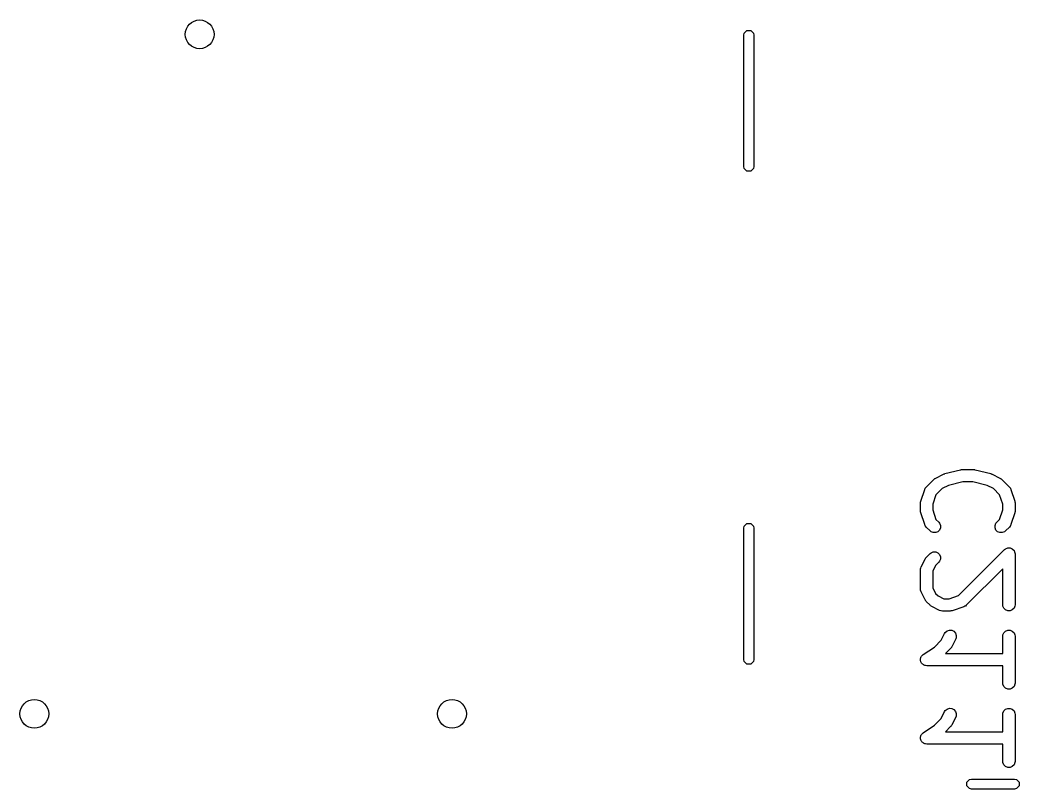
# Model space of a CAD drawing. Header units: inches. Extents: x 0.3 to 2.85, y 0.29 to 1.7.
# Drawn here: x 0.314 to 0.7924, y 1.2384 to 1.6069 of the extents above; entities that cross this region are included whole.
import ezdxf

# ---------------------------------------------------------------- set-up
doc = ezdxf.new("R2010")
doc.units = ezdxf.units.IN
doc.header["$MEASUREMENT"] = 0
doc.layers.add('BLACK', color=250, linetype='CONTINUOUS')

msp = doc.modelspace()

# ---------------------------------------------------------------- linework, layer by layer
at = {"layer": 'BLACK', "linetype": 'CONTINUOUS'}
for p, q in [((0.66063, 1.59961), (0.66081, 1.60051)), ((0.66063, 1.53661), (0.66063, 1.59961)), ((0.66081, 1.60051), (0.66209, 1.60179)), ((0.66209, 1.60179), (0.6639, 1.60179)), ((0.6639, 1.60179), (0.66517, 1.60051)), ((0.66517, 1.60051), (0.66535, 1.59961)), ((0.66535, 1.59961), (0.66535, 1.53661)), ((0.66081, 1.53571), (0.66063, 1.53661)), ((0.66209, 1.53443), (0.66081, 1.53571)), ((0.66517, 1.53571), (0.6639, 1.53443)), ((0.66535, 1.53661), (0.66517, 1.53571)), ((0.6639, 1.53443), (0.66209, 1.53443)), ((0.75223, 1.38724), (0.75248, 1.3874)), ((0.75248, 1.3874), (0.75623, 1.38927)), ((0.75623, 1.38927), (0.75627, 1.38929)), ((0.75627, 1.38929), (0.75628, 1.3893)), ((0.75628, 1.3893), (0.75653, 1.38939)), ((0.75653, 1.38939), (0.75677, 1.38948)), ((0.75677, 1.38948), (0.75679, 1.38948)), ((0.75679, 1.38948), (0.75683, 1.3895)), ((0.75683, 1.3895), (0.76433, 1.39137)), ((0.76433, 1.39137), (0.76443, 1.39139)), ((0.76443, 1.39139), (0.76447, 1.3914)), ((0.76447, 1.3914), (0.76469, 1.39143)), ((0.76469, 1.39143), (0.7649, 1.39146)), ((0.7649, 1.39146), (0.76494, 1.39145)), ((0.76494, 1.39145), (0.76504, 1.39146)), ((0.76504, 1.39146), (0.77067, 1.39146)), ((0.77067, 1.39146), (0.77077, 1.39145)), ((0.77077, 1.39145), (0.77081, 1.39146)), ((0.77081, 1.39146), (0.77103, 1.39143)), ((0.77103, 1.39143), (0.77125, 1.3914)), ((0.77125, 1.3914), (0.77129, 1.39139)), ((0.77129, 1.39139), (0.77139, 1.39137)), ((0.77139, 1.39137), (0.77888, 1.3895)), ((0.77888, 1.3895), (0.77893, 1.38948)), ((0.77893, 1.38948), (0.77895, 1.38948)), ((0.77895, 1.38948), (0.77919, 1.38939)), ((0.77919, 1.38939), (0.77943, 1.3893)), ((0.77943, 1.3893), (0.77945, 1.38929)), ((0.77945, 1.38929), (0.77949, 1.38927)), ((0.77949, 1.38927), (0.78324, 1.3874)), ((0.78324, 1.3874), (0.78349, 1.38724)), ((0.74755, 1.38255), (0.74759, 1.38265)), ((0.74759, 1.38265), (0.74796, 1.3831)), ((0.74796, 1.3831), (0.75171, 1.38685)), ((0.75171, 1.38685), (0.75193, 1.38703)), ((0.75193, 1.38703), (0.75199, 1.38709)), ((0.75199, 1.38709), (0.75207, 1.38715)), ((0.75207, 1.38715), (0.75216, 1.38721)), ((0.75216, 1.38721), (0.75223, 1.38724)), ((0.75858, 1.38385), (0.75555, 1.38233)), ((0.76541, 1.38555), (0.75858, 1.38385)), ((0.77031, 1.38555), (0.76541, 1.38555)), ((0.77714, 1.38385), (0.77031, 1.38555)), ((0.78017, 1.38233), (0.77714, 1.38385)), ((0.78349, 1.38724), (0.78356, 1.38721)), ((0.78356, 1.38721), (0.78364, 1.38715)), ((0.78364, 1.38715), (0.78373, 1.38709)), ((0.78373, 1.38709), (0.78378, 1.38703)), ((0.78378, 1.38703), (0.78401, 1.38685)), ((0.78401, 1.38685), (0.78776, 1.3831)), ((0.78776, 1.3831), (0.78812, 1.38265)), ((0.78812, 1.38265), (0.78816, 1.38255)), ((0.74537, 1.37632), (0.74725, 1.38194)), ((0.74725, 1.38194), (0.74748, 1.38247)), ((0.74748, 1.38247), (0.74755, 1.38255)), ((0.75263, 1.37941), (0.75112, 1.37491)), ((0.75555, 1.38233), (0.75263, 1.37941)), ((0.78309, 1.37941), (0.78017, 1.38233)), ((0.78459, 1.37491), (0.78309, 1.37941)), ((0.78816, 1.38255), (0.78823, 1.38247)), ((0.78823, 1.38247), (0.78847, 1.38194)), ((0.78847, 1.38194), (0.79034, 1.37632)), ((0.74522, 1.37538), (0.74525, 1.37568)), ((0.74522, 1.37163), (0.74522, 1.37538)), ((0.74524, 1.37575), (0.74527, 1.37586)), ((0.74525, 1.37568), (0.74524, 1.37575)), ((0.74527, 1.37586), (0.74528, 1.37596)), ((0.74528, 1.37596), (0.74531, 1.37603)), ((0.74531, 1.37603), (0.74537, 1.37632)), ((0.75112, 1.37491), (0.75112, 1.37211)), ((0.78459, 1.37211), (0.78459, 1.37491)), ((0.79034, 1.37632), (0.79041, 1.37603)), ((0.79041, 1.37603), (0.79044, 1.37596)), ((0.79044, 1.37596), (0.79045, 1.37586)), ((0.79045, 1.37586), (0.79047, 1.37575)), ((0.79047, 1.37575), (0.79047, 1.37568)), ((0.79047, 1.37568), (0.79049, 1.37538)), ((0.79049, 1.37538), (0.79049, 1.37163)), ((0.74525, 1.37134), (0.74522, 1.37163)), ((0.74524, 1.37127), (0.74525, 1.37134)), ((0.74527, 1.37116), (0.74524, 1.37127)), ((0.74528, 1.37106), (0.74527, 1.37116)), ((0.74531, 1.37099), (0.74528, 1.37106)), ((0.74537, 1.3707), (0.74531, 1.37099)), ((0.74725, 1.36508), (0.74537, 1.3707)), ((0.75112, 1.37211), (0.75263, 1.36761)), ((0.78309, 1.36761), (0.78459, 1.37211)), ((0.79034, 1.3707), (0.78847, 1.36508)), ((0.79041, 1.37099), (0.79034, 1.3707)), ((0.79044, 1.37106), (0.79041, 1.37099)), ((0.79045, 1.37116), (0.79044, 1.37106)), ((0.79047, 1.37127), (0.79045, 1.37116)), ((0.79049, 1.37163), (0.79047, 1.37134)), ((0.79047, 1.37134), (0.79047, 1.37127)), ((0.66063, 1.36339), (0.66081, 1.36429)), ((0.66081, 1.36429), (0.66209, 1.36557)), ((0.66209, 1.36557), (0.6639, 1.36557)), ((0.6639, 1.36557), (0.66517, 1.36429)), ((0.66517, 1.36429), (0.66535, 1.36339)), ((0.74748, 1.36455), (0.74725, 1.36508)), ((0.74755, 1.36447), (0.74748, 1.36455)), ((0.74759, 1.36437), (0.74755, 1.36447)), ((0.74796, 1.36392), (0.74759, 1.36437)), ((0.74983, 1.36205), (0.74796, 1.36392)), ((0.75263, 1.36761), (0.75401, 1.36622)), ((0.75401, 1.36622), (0.75438, 1.36578)), ((0.75438, 1.36578), (0.75482, 1.36471)), ((0.75482, 1.36356), (0.75438, 1.3625)), ((0.75482, 1.36471), (0.75482, 1.36356)), ((0.7809, 1.36471), (0.78134, 1.36578)), ((0.7809, 1.36356), (0.7809, 1.36471)), ((0.78134, 1.3625), (0.7809, 1.36356)), ((0.78134, 1.36578), (0.7817, 1.36622)), ((0.7817, 1.36622), (0.78309, 1.36761)), ((0.78776, 1.36392), (0.78588, 1.36205)), ((0.78812, 1.36437), (0.78776, 1.36392)), ((0.78816, 1.36447), (0.78812, 1.36437)), ((0.78823, 1.36455), (0.78816, 1.36447)), ((0.78847, 1.36508), (0.78823, 1.36455)), ((0.66063, 1.30039), (0.66063, 1.36339)), ((0.66535, 1.36339), (0.66535, 1.30039)), ((0.75028, 1.36168), (0.74983, 1.36205)), ((0.75135, 1.36124), (0.75028, 1.36168)), ((0.7525, 1.36124), (0.75135, 1.36124)), ((0.75356, 1.36168), (0.7525, 1.36124)), ((0.75438, 1.3625), (0.75356, 1.36168)), ((0.78215, 1.36168), (0.78134, 1.3625)), ((0.78322, 1.36124), (0.78215, 1.36168)), ((0.78437, 1.36124), (0.78322, 1.36124)), ((0.78543, 1.36168), (0.78437, 1.36124)), ((0.78588, 1.36205), (0.78543, 1.36168)), ((0.78665, 1.35378), (0.78697, 1.35391)), ((0.78697, 1.35391), (0.78812, 1.35391)), ((0.78812, 1.35391), (0.78918, 1.35347)), ((0.74771, 1.34907), (0.74777, 1.34912)), ((0.74777, 1.34912), (0.74796, 1.34935)), ((0.74796, 1.34935), (0.74983, 1.35123)), ((0.74983, 1.35123), (0.75028, 1.35159)), ((0.75028, 1.35159), (0.75135, 1.35203)), ((0.75135, 1.35203), (0.7525, 1.35203)), ((0.7525, 1.35203), (0.75356, 1.35159)), ((0.75356, 1.35159), (0.75438, 1.35078)), ((0.75438, 1.35078), (0.75482, 1.34971)), ((0.75482, 1.34971), (0.75482, 1.34856)), ((0.76345, 1.3311), (0.78545, 1.3531)), ((0.78545, 1.3531), (0.7859, 1.35347)), ((0.7859, 1.35347), (0.78665, 1.35378)), ((0.78918, 1.35347), (0.79, 1.35265)), ((0.79, 1.35265), (0.79025, 1.35203)), ((0.79025, 1.35203), (0.79044, 1.35159)), ((0.79044, 1.35159), (0.79049, 1.35101)), ((0.79049, 1.35101), (0.79049, 1.32664)), ((0.74532, 1.34429), (0.74553, 1.34483)), ((0.74553, 1.34483), (0.74741, 1.34858)), ((0.74741, 1.34858), (0.74756, 1.34883)), ((0.74756, 1.34883), (0.74759, 1.3489)), ((0.74759, 1.3489), (0.74766, 1.34898)), ((0.74766, 1.34898), (0.74771, 1.34907)), ((0.75247, 1.34551), (0.75112, 1.34282)), ((0.75401, 1.34705), (0.75247, 1.34551)), ((0.75438, 1.3475), (0.75401, 1.34705)), ((0.75482, 1.34856), (0.75438, 1.3475)), ((0.74522, 1.34351), (0.74528, 1.34409)), ((0.74522, 1.33414), (0.74522, 1.34351)), ((0.74528, 1.34409), (0.74532, 1.34419)), ((0.74532, 1.34419), (0.74532, 1.34429)), ((0.75112, 1.34282), (0.75112, 1.33484)), ((0.78459, 1.34388), (0.76713, 1.32643)), ((0.78459, 1.32664), (0.78459, 1.34388)), ((0.75112, 1.33484), (0.75247, 1.33214)), ((0.74528, 1.33356), (0.74522, 1.33414)), ((0.74532, 1.33347), (0.74528, 1.33356)), ((0.74532, 1.33336), (0.74532, 1.33347)), ((0.74553, 1.33282), (0.74532, 1.33336)), ((0.74741, 1.32907), (0.74553, 1.33282)), ((0.75247, 1.33214), (0.75367, 1.33094)), ((0.75367, 1.33094), (0.75637, 1.32959)), ((0.75894, 1.32959), (0.76345, 1.3311)), ((0.74756, 1.32882), (0.74741, 1.32907)), ((0.74759, 1.32875), (0.74756, 1.32882)), ((0.74766, 1.32867), (0.74759, 1.32875)), ((0.74771, 1.32858), (0.74766, 1.32867)), ((0.74777, 1.32853), (0.74771, 1.32858)), ((0.74796, 1.3283), (0.74777, 1.32853)), ((0.74983, 1.32643), (0.74796, 1.3283)), ((0.75006, 1.32624), (0.74983, 1.32643)), ((0.75011, 1.32618), (0.75006, 1.32624)), ((0.7502, 1.32613), (0.75011, 1.32618)), ((0.75028, 1.32606), (0.7502, 1.32613)), ((0.75035, 1.32603), (0.75028, 1.32606)), ((0.7506, 1.32587), (0.75035, 1.32603)), ((0.75435, 1.324), (0.7506, 1.32587)), ((0.75637, 1.32959), (0.75894, 1.32959)), ((0.76598, 1.32571), (0.76035, 1.32384)), ((0.76651, 1.32595), (0.76598, 1.32571)), ((0.76659, 1.32602), (0.76651, 1.32595)), ((0.76669, 1.32606), (0.76659, 1.32602)), ((0.76713, 1.32643), (0.76669, 1.32606)), ((0.78465, 1.32606), (0.78459, 1.32664)), ((0.78509, 1.325), (0.78465, 1.32606)), ((0.79044, 1.32606), (0.79, 1.325)), ((0.79049, 1.32664), (0.79044, 1.32606)), ((0.75489, 1.32379), (0.75435, 1.324)), ((0.755, 1.32378), (0.75489, 1.32379)), ((0.75509, 1.32374), (0.755, 1.32378)), ((0.75567, 1.32369), (0.75509, 1.32374)), ((0.75942, 1.32369), (0.75567, 1.32369)), ((0.75971, 1.32372), (0.75942, 1.32369)), ((0.75979, 1.32371), (0.75971, 1.32372)), ((0.75989, 1.32373), (0.75979, 1.32371)), ((0.76, 1.32374), (0.75989, 1.32373)), ((0.76007, 1.32377), (0.76, 1.32374)), ((0.76035, 1.32384), (0.76007, 1.32377)), ((0.7859, 1.32419), (0.78509, 1.325)), ((0.78697, 1.32374), (0.7859, 1.32419)), ((0.78812, 1.32374), (0.78697, 1.32374)), ((0.78918, 1.32419), (0.78812, 1.32374)), ((0.79, 1.325), (0.78918, 1.32419)), ((0.75512, 1.30964), (0.75678, 1.31296)), ((0.75678, 1.31296), (0.75709, 1.31345)), ((0.75709, 1.31345), (0.75796, 1.31421)), ((0.75796, 1.31421), (0.75905, 1.31457)), ((0.75905, 1.31457), (0.7602, 1.31449)), ((0.7602, 1.31449), (0.76123, 1.31397)), ((0.76123, 1.31397), (0.76199, 1.3131)), ((0.76199, 1.3131), (0.76235, 1.31201)), ((0.76227, 1.31086), (0.76206, 1.31032)), ((0.76235, 1.31201), (0.76227, 1.31086)), ((0.78459, 1.31164), (0.78465, 1.31222)), ((0.78459, 1.30335), (0.78459, 1.31164)), ((0.78465, 1.31222), (0.78509, 1.31328)), ((0.78509, 1.31328), (0.7859, 1.3141)), ((0.7859, 1.3141), (0.78697, 1.31454)), ((0.78697, 1.31454), (0.78812, 1.31454)), ((0.78812, 1.31454), (0.78918, 1.3141)), ((0.78918, 1.3141), (0.79, 1.31328)), ((0.79, 1.31328), (0.79044, 1.31222)), ((0.79044, 1.31222), (0.79049, 1.31164)), ((0.79049, 1.31164), (0.79049, 1.28915)), ((0.74653, 1.30285), (0.75192, 1.30644)), ((0.75192, 1.30644), (0.75512, 1.30964)), ((0.75988, 1.30608), (0.75982, 1.30603)), ((0.75993, 1.30617), (0.75988, 1.30608)), ((0.76, 1.30625), (0.75993, 1.30617)), ((0.76003, 1.30632), (0.76, 1.30625)), ((0.76019, 1.30657), (0.76003, 1.30632)), ((0.76206, 1.31032), (0.76019, 1.30657)), ((0.74539, 1.30124), (0.74545, 1.30153)), ((0.74545, 1.30153), (0.74561, 1.30177)), ((0.74561, 1.30177), (0.74572, 1.30203)), ((0.74572, 1.30203), (0.74592, 1.30224)), ((0.74592, 1.30224), (0.74609, 1.30248)), ((0.74609, 1.30248), (0.74653, 1.30285)), ((0.74653, 1.30285), (0.74653, 1.30285)), ((0.74653, 1.30285), (0.74653, 1.30285)), ((0.74653, 1.30285), (0.74653, 1.30285)), ((0.75963, 1.3058), (0.75718, 1.30335)), ((0.75718, 1.30335), (0.78459, 1.30335)), ((0.75982, 1.30603), (0.75963, 1.3058)), ((0.66081, 1.29949), (0.66063, 1.30039)), ((0.66209, 1.29821), (0.66081, 1.29949)), ((0.6639, 1.29821), (0.66209, 1.29821)), ((0.66517, 1.29949), (0.6639, 1.29821)), ((0.66535, 1.30039), (0.66517, 1.29949)), ((0.74522, 1.3004), (0.74528, 1.30068)), ((0.74528, 1.30011), (0.74522, 1.3004)), ((0.74528, 1.30097), (0.74539, 1.30124)), ((0.74528, 1.30068), (0.74528, 1.30097)), ((0.74528, 1.29982), (0.74528, 1.30011)), ((0.74539, 1.29955), (0.74528, 1.29982)), ((0.74544, 1.29927), (0.74539, 1.29955)), ((0.7456, 1.29902), (0.74544, 1.29927)), ((0.74572, 1.29875), (0.7456, 1.29902)), ((0.74592, 1.29855), (0.74572, 1.29875)), ((0.74608, 1.29831), (0.74592, 1.29855)), ((0.74632, 1.29815), (0.74608, 1.29831)), ((0.74653, 1.29794), (0.74632, 1.29815)), ((0.7468, 1.29783), (0.74653, 1.29794)), ((0.74704, 1.29767), (0.7468, 1.29783)), ((0.74733, 1.29761), (0.74704, 1.29767)), ((0.7476, 1.2975), (0.74733, 1.29761)), ((0.74817, 1.29744), (0.7476, 1.2975)), ((0.78459, 1.29744), (0.74817, 1.29744)), ((0.74817, 1.29744), (0.74817, 1.29744)), ((0.74817, 1.29744), (0.74817, 1.29744)), ((0.74817, 1.29744), (0.74817, 1.29744)), ((0.78459, 1.28915), (0.78459, 1.29744)), ((0.78465, 1.28857), (0.78459, 1.28915)), ((0.78509, 1.2875), (0.78465, 1.28857)), ((0.7859, 1.28669), (0.78509, 1.2875)), ((0.79, 1.2875), (0.78918, 1.28669)), ((0.79044, 1.28857), (0.79, 1.2875)), ((0.79049, 1.28915), (0.79044, 1.28857)), ((0.78697, 1.28625), (0.7859, 1.28669)), ((0.78812, 1.28625), (0.78697, 1.28625)), ((0.78918, 1.28669), (0.78812, 1.28625)), ((0.75512, 1.27215), (0.75678, 1.27547)), ((0.75678, 1.27547), (0.75709, 1.27596)), ((0.75709, 1.27596), (0.75796, 1.27671)), ((0.75796, 1.27671), (0.75905, 1.27708)), ((0.75905, 1.27708), (0.7602, 1.27699)), ((0.76206, 1.27283), (0.76019, 1.26908)), ((0.7602, 1.27699), (0.76123, 1.27648)), ((0.76123, 1.27648), (0.76199, 1.27561)), ((0.76199, 1.27561), (0.76235, 1.27452)), ((0.76227, 1.27337), (0.76206, 1.27283)), ((0.76235, 1.27452), (0.76227, 1.27337)), ((0.78459, 1.27415), (0.78465, 1.27472)), ((0.78459, 1.26585), (0.78459, 1.27415)), ((0.78465, 1.27472), (0.78509, 1.27579)), ((0.78509, 1.27579), (0.7859, 1.2766)), ((0.7859, 1.2766), (0.78697, 1.27704)), ((0.78697, 1.27704), (0.78812, 1.27704)), ((0.78812, 1.27704), (0.78918, 1.2766)), ((0.78918, 1.2766), (0.79, 1.27579)), ((0.79, 1.27579), (0.79044, 1.27472)), ((0.79044, 1.27472), (0.79049, 1.27415)), ((0.79049, 1.27415), (0.79049, 1.25165)), ((0.74653, 1.26536), (0.75192, 1.26894)), ((0.75192, 1.26894), (0.75512, 1.27215)), ((0.75963, 1.26831), (0.75718, 1.26585)), ((0.75982, 1.26854), (0.75963, 1.26831)), ((0.75988, 1.26859), (0.75982, 1.26854)), ((0.75993, 1.26868), (0.75988, 1.26859)), ((0.76, 1.26876), (0.75993, 1.26868)), ((0.76003, 1.26883), (0.76, 1.26876)), ((0.76019, 1.26908), (0.76003, 1.26883)), ((0.74522, 1.2629), (0.74528, 1.26319)), ((0.74528, 1.26347), (0.74539, 1.26374)), ((0.74528, 1.26319), (0.74528, 1.26347)), ((0.74539, 1.26374), (0.74545, 1.26403)), ((0.74545, 1.26403), (0.74561, 1.26427)), ((0.74561, 1.26427), (0.74572, 1.26454)), ((0.74572, 1.26454), (0.74592, 1.26475)), ((0.74592, 1.26475), (0.74609, 1.26499)), ((0.74609, 1.26499), (0.74653, 1.26535)), ((0.74653, 1.26535), (0.74653, 1.26536)), ((0.74653, 1.26535), (0.74653, 1.26535)), ((0.74653, 1.26535), (0.74653, 1.26535)), ((0.75718, 1.26585), (0.78459, 1.26585)), ((0.74528, 1.26261), (0.74522, 1.2629)), ((0.74528, 1.26232), (0.74528, 1.26261)), ((0.74539, 1.26206), (0.74528, 1.26232)), ((0.74544, 1.26177), (0.74539, 1.26206)), ((0.7456, 1.26153), (0.74544, 1.26177)), ((0.74572, 1.26126), (0.7456, 1.26153)), ((0.74592, 1.26105), (0.74572, 1.26126)), ((0.74608, 1.26081), (0.74592, 1.26105)), ((0.74632, 1.26065), (0.74608, 1.26081)), ((0.74653, 1.26044), (0.74632, 1.26065)), ((0.7468, 1.26033), (0.74653, 1.26044)), ((0.74704, 1.26017), (0.7468, 1.26033)), ((0.74733, 1.26011), (0.74704, 1.26017)), ((0.7476, 1.26), (0.74733, 1.26011)), ((0.74817, 1.25995), (0.7476, 1.26)), ((0.78459, 1.25995), (0.74817, 1.25995)), ((0.74817, 1.25995), (0.74817, 1.25995)), ((0.74817, 1.25995), (0.74817, 1.25995)), ((0.74817, 1.25995), (0.74817, 1.25995)), ((0.78459, 1.25165), (0.78459, 1.25995)), ((0.78465, 1.25107), (0.78459, 1.25165)), ((0.78509, 1.25001), (0.78465, 1.25107)), ((0.7859, 1.24919), (0.78509, 1.25001)), ((0.78697, 1.24875), (0.7859, 1.24919)), ((0.78812, 1.24875), (0.78697, 1.24875)), ((0.78918, 1.24919), (0.78812, 1.24875)), ((0.79, 1.25001), (0.78918, 1.24919)), ((0.79044, 1.25107), (0.79, 1.25001)), ((0.79049, 1.25165), (0.79044, 1.25107)), ((0.76745, 1.24165), (0.76873, 1.24293)), ((0.76745, 1.23984), (0.76745, 1.24165)), ((0.76873, 1.23857), (0.76745, 1.23984)), ((0.76873, 1.24293), (0.76964, 1.24311)), ((0.76964, 1.24311), (0.79021, 1.24311)), ((0.79021, 1.24311), (0.79111, 1.24293)), ((0.79111, 1.24293), (0.79239, 1.24165)), ((0.79239, 1.23984), (0.79111, 1.23857)), ((0.79239, 1.24165), (0.79239, 1.23984)), ((0.76964, 1.23839), (0.76873, 1.23857)), ((0.79021, 1.23839), (0.76964, 1.23839)), ((0.79111, 1.23857), (0.79021, 1.23839))]:
    msp.add_line(p, q, dxfattribs=at)
at = {"layer": 'BLACK'}
for centre in [(0.4, 1.6), (0.4, 1.6), (0.32087, 1.27441), (0.32087, 1.27441), (0.52087, 1.27441), (0.52087, 1.27441)]:
    msp.add_circle(centre, 0.00689, dxfattribs=at)

doc.saveas('drawing.dxf')
